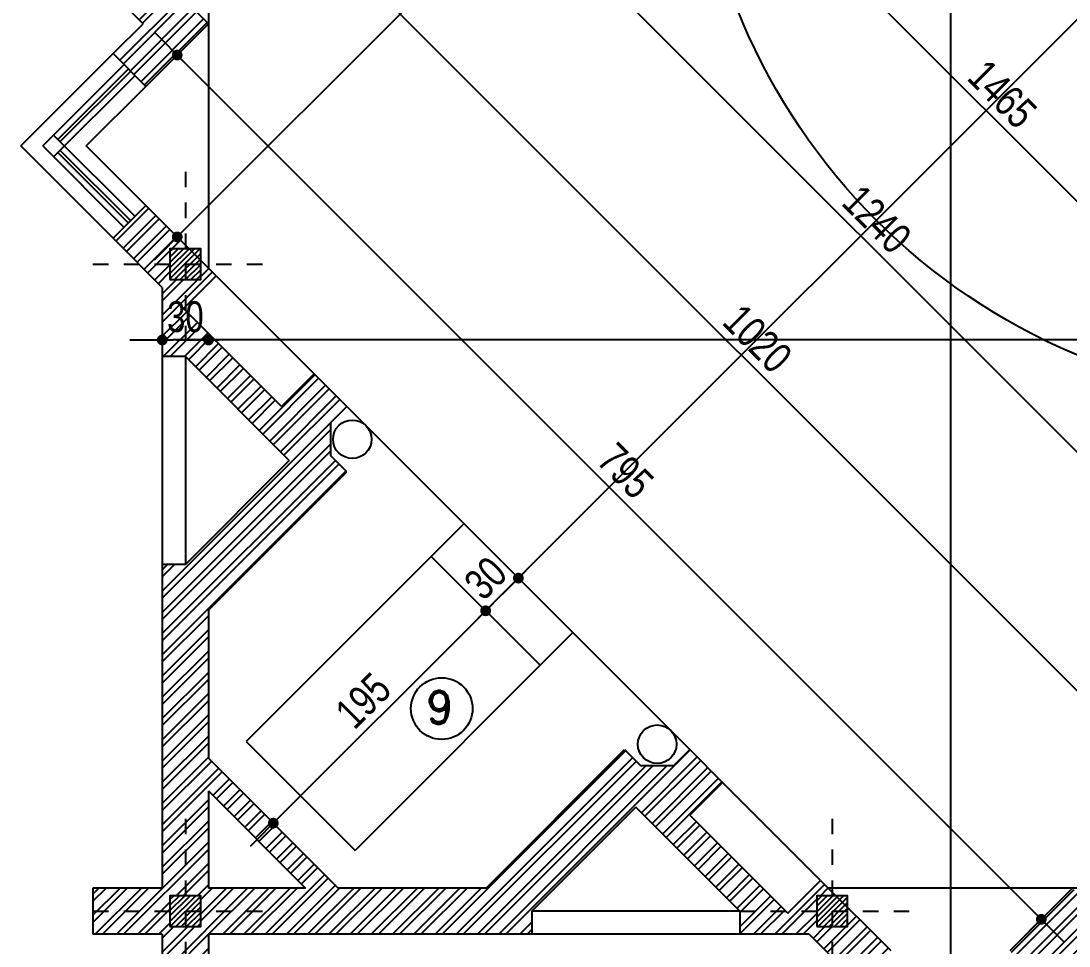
# Model space of a CAD drawing. Header units: millimetres. Extents: x 123626 to 686041, y 667 to 111893.
# Drawn here: x 272184.69 to 272191.5, y 669.71 to 675.72 of the extents above; entities that cross this region are included whole.
import ezdxf
from ezdxf.enums import TextEntityAlignment as Align

# ---------------------------------------------------------------- set-up
doc = ezdxf.new("R2010")
doc.units = ezdxf.units.MM
doc.linetypes.add('CENTER2', pattern=[1.125, 0.75, -0.125, 0.125, -0.125])
for name, color, linetype in [('8', 8, 'Continuous'), ('di', 9, 'Continuous'), ('squar', 255, 'Continuous')]:
    doc.layers.add(name, color=color, linetype=linetype)
doc.styles.add('Arial', font='arial.ttf', dxfattribs={"width": 0.8})
doc.styles.add('rmmg', font='rmmg.shx', dxfattribs={"width": 0.8})
doc.styles.add('ROMAND', font='romand', dxfattribs={"height": 0.3})
doc.styles.add('ROMANT', font='romant__.ttf')
doc.dimstyles.new('1-100out', dxfattribs={"dimtxt": 0.25, "dimasz": 0.07, "dimexe": 0.09, "dimexo": 0.09, "dimgap": 0.05, "dimtad": 1, "dimdec": 4, "dimlfac": 100, "dimzin": 12, "dimdsep": 46, "dimtxsty": 'rmmg', "dimblk": 'DOT1', "dimcen": 0.09, "dimclrd": 256, "dimclre": 256, "dimclrt": 3, "dimazin": 0, "dimtfac": 1, "dimtdec": 4, "dimtmove": 1, "dimatfit": 3, "dimldrblk": 'DOT1', "dimfxl": 1, "dimtolj": 1, "dimtzin": 0, "dimarcsym": 0})

# ---------------------------------------------------------------- blocks, each defined once
blk = doc.blocks.new('COL')
at = {"layer": '8'}
h = blk.add_hatch(dxfattribs=at)
h.set_pattern_fill('ANSI31', scale=2, style=0)
h.set_pattern_definition([(45, (-144.358518020837, -494.4622667847993), (-0.1767766952966369, 0.1767766952966369), [])])
h.paths.add_polyline_path([(-1, -1), (1, -1), (1, 1), (-1, 1)])
at = {"color": 7, "linetype": 'CENTER2'}
for p, q in [((2.842170943040401e-14, 6), (-2.842170943040401e-14, -6)), ((-5.999999999999972, 0), (6.000000000000028, 0))]:
    blk.add_line(p, q, dxfattribs=at)
at = {"color": 7}
blk.add_lwpolyline([(-1, -1), (1, -1), (1, 1), (-1, 1)], close=True, dxfattribs=at)
blk = doc.blocks.new('DOT1')
at = {"color": 0, "linetype": 'ByBlock'}
blk.add_line((3, -4.440892098500626e-16), (-1, 0), dxfattribs=at)
at = {"color": 0, "linetype": 'ByBlock', "const_width": 0.5}
blk.add_lwpolyline([(-0.25, 0, 1), (0.25, 0, 1)], format="xyb", close=True, dxfattribs=at)
blk = doc.blocks.new('*D138')
at = {"layer": 'Defpoints', "color": 0, "transparency": 16777216}
for p in [(30.08232881467785, 10.70964012085535), (30.08232881467785, 10.70964012085533), (44.48232881468726, 10.70964012085541)]:
    blk.add_point(p, dxfattribs=at)
at = {"layer": 'di', "color": 7, "lineweight": -2, "transparency": 16777216}
blk.add_line((44.41232881468726, 10.70964012085538), (30.15232881467785, 10.70964012085533), dxfattribs=at)
at = {"layer": 'di', "color": 7, "lineweight": -2, "transparency": 16777216, "xscale": 0.07, "yscale": 0.07, "zscale": 0.07, "rotation": 180.0000000000002}
blk.add_blockref('DOT1', (30.08232881467785, 10.70964012085533), dxfattribs=at)
at = {"layer": 'di', "color": 7, "lineweight": -2, "transparency": 16777216, "xscale": 0.07, "yscale": 0.07, "zscale": 0.07}
blk.add_blockref('DOT1', (44.48232881468726, 10.70964012085538), dxfattribs=at)
at = {"layer": 'di', "color": 7, "transparency": 16777216, "insert": (37.28232881468256, 10.85964012085535), "char_height": 0.2, "attachment_point": 5, "style": 'rmmg'}
blk.add_mtext('\\A1;1440', dxfattribs=at)
blk = doc.blocks.new('*D161')
at = {"layer": 'Defpoints', "color": 0, "transparency": 16777216}
for p in [(29.78232881467794, 10.70964012085452), (29.78232881467794, 10.70964012085452), (30.08232881467785, 10.70964012085535)]:
    blk.add_point(p, dxfattribs=at)
at = {"layer": 'di', "color": 7, "lineweight": -2, "transparency": 16777216}
blk.add_line((30.01232881467785, 10.70964012085452), (29.85232881467794, 10.70964012085452), dxfattribs=at)
at = {"layer": 'di', "color": 7, "lineweight": -2, "transparency": 16777216, "xscale": 0.07, "yscale": 0.07, "zscale": 0.07, "rotation": 180}
blk.add_blockref('DOT1', (29.78232881467794, 10.70964012085452), dxfattribs=at)
at = {"layer": 'di', "color": 7, "lineweight": -2, "transparency": 16777216, "xscale": 0.07, "yscale": 0.07, "zscale": 0.07}
blk.add_blockref('DOT1', (30.08232881467785, 10.70964012085452), dxfattribs=at)
at = {"layer": 'di', "color": 7, "transparency": 16777216, "insert": (29.93232881468819, 10.85964012088882), "char_height": 0.2, "attachment_point": 5, "style": 'rmmg'}
blk.add_mtext('\\A1;30', dxfattribs=at)
blk = doc.blocks.new('*D163')
at = {"layer": 'Defpoints', "color": 0, "transparency": 16777216}
for p in [(34.90000121497994, 22.34487846275526), (34.90000121497994, 6.358061799569342), (34.90000121498018, 6.358061799569342)]:
    blk.add_point(p, dxfattribs=at)
at = {"layer": 'di', "color": 7, "lineweight": -2, "transparency": 16777216}
blk.add_line((34.90000121498019, 22.27487846275526), (34.90000121498018, 6.428061799569342), dxfattribs=at)
at = {"layer": 'di', "color": 7, "lineweight": -2, "transparency": 16777216, "xscale": 0.07, "yscale": 0.07, "zscale": 0.07}
for p, rotation in [((34.90000121498019, 22.34487846275526), 90), ((34.90000121498018, 6.358061799569342), 270)]:
    blk.add_blockref('DOT1', p, dxfattribs=dict(at, rotation=rotation))
at = {"layer": 'di', "color": 7, "transparency": 16777216, "insert": (34.75000121498018, 14.35147013116231), "char_height": 0.2, "attachment_point": 5, "rotation": 90, "style": 'rmmg'}
blk.add_mtext('\\A1;1600', dxfattribs=at)
blk = doc.blocks.new('*D168')
at = {"layer": 'Defpoints', "color": 0, "transparency": 16777216}
for p in [(40.05199872879763, 21.95753614835384), (40.25503173739374, 21.75450313975775), (29.67626279749737, 11.5818002170525)]:
    blk.add_point(p, dxfattribs=at)
at = {"layer": 'di', "color": 7, "lineweight": -2, "transparency": 16777216}
for p, q in [((40.11563833910441, 21.89389653804705), (40.31867134770053, 21.69086352945096)), ((29.92879328077654, 11.42826468313947), (40.20553426271068, 21.70500566507469)), ((29.73990240780416, 11.51816060674571), (29.94293541640027, 11.31512759814962))]:
    blk.add_line(p, q, dxfattribs=at)
at = {"layer": 'di', "color": 7, "lineweight": -2, "transparency": 16777216, "xscale": 0.07, "yscale": 0.07, "zscale": 0.07}
for p, rotation in [((40.25503173739374, 21.75450313975775), 45.00000000000298), ((29.87929580609348, 11.37876720845641), 225.000000000003)]:
    blk.add_blockref('DOT1', p, dxfattribs=dict(at, rotation=rotation))
at = {"layer": 'di', "color": 7, "transparency": 16777216, "insert": (34.96109775456562, 16.67270119128506), "char_height": 0.2, "attachment_point": 5, "rotation": 45.000000000003, "style": 'rmmg'}
blk.add_mtext('\\A1;1465', dxfattribs=at)
blk = doc.blocks.new('*D147')
at = {"layer": 'Defpoints', "color": 0, "transparency": 16777216}
for p in [(29.7399898973305, 12.42021194568936), (35.49037653797693, 6.948437122567011), (35.35107062922756, 6.809131213817025)]:
    blk.add_point(p, dxfattribs=at)
at = {"layer": 'di', "color": 7, "lineweight": -2, "transparency": 16777216}
for p, q in [((29.80362950763715, 12.48385155599629), (29.94293541638652, 12.62315746474627)), ((29.92879328076303, 12.51002037975639), (35.44087906329376, 6.99793459724996)), ((35.41471023953421, 6.872770824123954), (35.55401614828358, 7.01207673287394))]:
    blk.add_line(p, q, dxfattribs=at)
at = {"layer": 'di', "color": 7, "lineweight": -2, "transparency": 16777216, "xscale": 0.07, "yscale": 0.07, "zscale": 0.07}
for p, rotation in [((29.87929580607987, 12.55951785443934), 135.0000000001262), ((35.49037653797693, 6.948437122567011), 315.0000000001262)]:
    blk.add_blockref('DOT1', p, dxfattribs=dict(at, rotation=rotation))
at = {"layer": 'di', "color": 7, "transparency": 16777216, "insert": (32.79090218920615, 9.860043505681386), "char_height": 0.2, "attachment_point": 5, "rotation": 315.00000000012625, "style": 'rmmg'}
blk.add_mtext('\\A1;795', dxfattribs=at)
blk = doc.blocks.new('*D148')
at = {"layer": 'Defpoints', "color": 0, "transparency": 16777216}
for p in [(29.94249725469292, 14.21163857116703), (29.73893859486454, 14.0080799113386), (36.93788729239995, 6.809131213805202)]:
    blk.add_point(p, dxfattribs=at)
at = {"layer": 'di', "color": 7, "lineweight": -2, "transparency": 16777216}
for p, q in [((29.80257820517132, 14.0717195216454), (30.0061368649997, 14.27527818147383)), ((37.09194847754526, 7.062187348316689), (29.99199472937599, 14.16214109648398)), ((37.00152690270673, 6.872770824111999), (37.2050855625351, 7.076329483940434))]:
    blk.add_line(p, q, dxfattribs=at)
at = {"layer": 'di', "color": 7, "lineweight": -2, "transparency": 16777216, "xscale": 0.07, "yscale": 0.07, "zscale": 0.07}
for p, rotation in [((29.94249725469292, 14.21163857116703), 135.000000000008), ((37.14144595222832, 7.012689873633636), 315.000000000008)]:
    blk.add_blockref('DOT1', p, dxfattribs=dict(at, rotation=rotation))
at = {"layer": 'di', "color": 7, "transparency": 16777216, "insert": (33.64803762063859, 10.71823023957833), "char_height": 0.2, "attachment_point": 5, "rotation": 315.00000000000796, "style": 'rmmg'}
blk.add_mtext('\\A1;1020', dxfattribs=at)
blk = doc.blocks.new('*D149')
at = {"layer": 'Defpoints', "color": 0, "transparency": 16777216}
for p in [(29.7399898973305, 15.59805048192045), (38.7106846613047, 6.99300931459474), (38.52785786298034, 6.810182516270388)]:
    blk.add_point(p, dxfattribs=at)
at = {"layer": 'di', "color": 7, "lineweight": -2, "transparency": 16777216}
for p, q in [((29.8036295076373, 15.66169009222724), (29.98645630596165, 15.8445168905516)), ((29.97231417033792, 15.73137980556175), (38.66118718662164, 7.0425067892778)), ((38.59149747328713, 6.873822126577178), (38.77432427161149, 7.056648924901534))]:
    blk.add_line(p, q, dxfattribs=at)
at = {"layer": 'di', "color": 7, "lineweight": -2, "transparency": 16777216, "xscale": 0.07, "yscale": 0.07, "zscale": 0.07}
for p, rotation in [((29.92281669565486, 15.78087728024481), 134.9999999999992), ((38.7106846613047, 6.99300931459474), 314.9999999999992)]:
    blk.add_blockref('DOT1', p, dxfattribs=dict(at, rotation=rotation))
at = {"layer": 'di', "color": 7, "transparency": 16777216, "insert": (34.42281669565776, 11.49300931459775), "char_height": 0.2, "attachment_point": 5, "rotation": 314.99999999999926, "style": 'rmmg'}
blk.add_mtext('\\A1;1240', dxfattribs=at)
blk = doc.blocks.new('*D150')
at = {"layer": 'Defpoints', "color": 0, "transparency": 16777216}
for p in [(29.94302290592583, 17.3879001537016), (29.73998989732971, 17.18486714510546), (40.11572582863104, 6.809131213805205)]:
    blk.add_point(p, dxfattribs=at)
at = {"layer": 'di', "color": 7, "lineweight": -2, "transparency": 16777216}
for p, q in [((29.80362950763649, 17.24850675541225), (30.00666251623262, 17.4515397640084)), ((40.26926136254411, 7.061661697084411), (29.99252038060889, 17.33840267901855)), ((40.17936543893783, 6.872770824111999), (40.38239844753396, 7.07580383270815))]:
    blk.add_line(p, q, dxfattribs=at)
at = {"layer": 'di', "color": 7, "lineweight": -2, "transparency": 16777216, "xscale": 0.07, "yscale": 0.07, "zscale": 0.07}
for p, rotation in [((29.94302290592583, 17.3879001537016), 135.000000000003), ((40.31875883722716, 7.012164222401356), 315.000000000003)]:
    blk.add_blockref('DOT1', p, dxfattribs=dict(at, rotation=rotation))
at = {"layer": 'di', "color": 7, "transparency": 16777216, "insert": (35.23695688875448, 12.30609820522946), "char_height": 0.2, "attachment_point": 5, "rotation": 315.000000000003, "style": 'rmmg'}
blk.add_mtext('\\A1;1465', dxfattribs=at)
blk = doc.blocks.new('*D169')
at = {"layer": 'Defpoints', "color": 0, "transparency": 16777216}
for p in [(31.88232881468704, 8.951470131158302), (31.88232881468703, 8.951470131158317), (30.50347059137334, 7.57261190784428)]:
    blk.add_point(p, dxfattribs=at)
at = {"layer": 'di', "color": 7, "lineweight": -2, "transparency": 16777216}
blk.add_line((30.55296806605639, 7.622109382527352), (31.83283134000398, 8.901972656475252), dxfattribs=at)
at = {"layer": 'di', "color": 7, "lineweight": -2, "transparency": 16777216, "xscale": 0.07, "yscale": 0.07, "zscale": 0.07}
for p, rotation in [((31.88232881468703, 8.951470131158317), 45.00000000000679), ((30.50347059137333, 7.572611907844291), 225.0000000000068)]:
    blk.add_blockref('DOT1', p, dxfattribs=dict(at, rotation=rotation))
at = {"layer": 'di', "color": 7, "transparency": 16777216, "insert": (31.08683368585219, 8.368107036679275), "char_height": 0.2, "attachment_point": 5, "rotation": 45.00000000000679, "style": 'rmmg'}
blk.add_mtext('\\A1;195', dxfattribs=at)
blk = doc.blocks.new('*D170')
at = {"layer": 'Defpoints', "color": 0, "transparency": 16777216}
for p in [(32.09446084904296, 9.163602165514238), (32.09446084904297, 9.163602165514233), (31.88232881468705, 8.951470131158308)]:
    blk.add_point(p, dxfattribs=at)
at = {"layer": 'di', "color": 7, "lineweight": -2, "transparency": 16777216}
blk.add_line((31.93182628937012, 9.000967605841348), (32.04496337435992, 9.114104690831168), dxfattribs=at)
at = {"layer": 'di', "color": 7, "lineweight": -2, "transparency": 16777216, "xscale": 0.07, "yscale": 0.07, "zscale": 0.07}
for p, rotation in [((32.09446084904297, 9.163602165514233), 45.00000000000723), ((31.88232881468707, 8.951470131158283), 225.0000000000072)]:
    blk.add_blockref('DOT1', p, dxfattribs=dict(at, rotation=rotation))
at = {"layer": 'di', "color": 7, "transparency": 16777216, "insert": (31.88232881468701, 9.163602165514222), "char_height": 0.2, "attachment_point": 5, "rotation": 45.000000000007226, "style": 'rmmg'}
blk.add_mtext('\\A1;30', dxfattribs=at)
blk = doc.blocks.new('*D171')
at = {"layer": 'Defpoints', "color": 0, "transparency": 16777216}
for p in [(42.47019678033521, 19.53933809680858), (42.47019678033499, 19.5393380968088), (32.09446084904296, 9.163602165514247)]:
    blk.add_point(p, dxfattribs=at)
at = {"layer": 'di', "color": 7, "lineweight": -2, "transparency": 16777216}
blk.add_line((32.14395832372606, 9.21309964019726), (42.42069930565194, 19.48984062212573), dxfattribs=at)
at = {"layer": 'di', "color": 7, "lineweight": -2, "transparency": 16777216, "xscale": 0.07, "yscale": 0.07, "zscale": 0.07}
for p, rotation in [((42.47019678033499, 19.5393380968088), 45.00000000000725), ((32.09446084904301, 9.163602165514195), 225.0000000000072)]:
    blk.add_blockref('DOT1', p, dxfattribs=dict(at, rotation=rotation))
at = {"layer": 'di', "color": 7, "transparency": 16777216, "insert": (37.17626279751101, 14.45753614833946), "char_height": 0.2, "attachment_point": 5, "rotation": 45.00000000000725, "style": 'rmmg'}
blk.add_mtext('\\A1;1465', dxfattribs=at)
blk = doc.blocks.new('A$C95c94d28')
at = {"layer": 'di'}
h = blk.add_hatch(dxfattribs=at)
h.set_pattern_fill('ANSI32', scale=0.26, style=0)
h.set_pattern_definition([(45, (-10.47926747646135, -7.999481411397795), (-0.06894291116568838, 0.06894291116568839), []), (45, (-10.43330553576135, -7.999481411397795), (-0.06894291116568838, 0.06894291116568839), [])])
h.paths.add_polyline_path([(22.28973875005382, 7.429738830372727), (22.23973875005436, 7.429738830372727), (22.23973875005435, 7.329738830372733), (22.13973875005433, 7.329738830372733), (22.13973875005433, 6.829738830372762), (22.13973875005414, 5.479738830373535), (21.98973875005405, 5.479738830373535), (21.98973875005404, 3.229738830372725), (22.03973875005398, 3.229738830372725), (22.03973875005397, 3.329738830372719), (22.23973875005402, 3.329738830372719), (22.23973875005402, 3.12973883037273), (22.139738750054, 3.12973883037273), (22.139738750054, 3.079738830372335), (22.88973875005401, 3.079738830372335), (22.88973875005411, 2.879738830372347), (22.9297387500541, 2.879738830372347), (22.9297387500541, 2.929738830372344), (23.1497387500541, 2.929738830372344), (23.1497387500541, 2.879738830372347), (23.18973875005405, 2.879738830372347), (23.18973875005386, 3.379738830372332), (22.28973875005371, 3.379738830372347)])
h.paths.add_polyline_path([(17.48973875005291, 17.78286112239674), (17.48973875005359, 18.07973883037855), (17.18973875005373, 18.0797388303794), (17.18973875005329, 17.92973883037968), (16.51473875005401, 17.25473883037995), (15.83973875006131, 17.92973883037267), (15.33973875005427, 17.92973883037267), (15.33973875005427, 17.82973883037268), (15.23973875005424, 17.82973883037268), (15.23973875005424, 17.80547476167162), (15.47448442367582, 17.57072908804881), (15.68661645803209, 17.7828611224044), (16.3760455696885, 17.09343201074445), (16.16391353533248, 16.88129997638839), (16.37604556968803, 16.66916794203165), (16.44675624780687, 16.73987862015048)])
h.paths.add_polyline_path([(4.739738750053604, 18.52973883037274), (4.589738750053613, 18.52973883037272), (4.589738750053726, 18.07973883037232), (4.139738750053795, 18.07973883037232), (4.139738750053738, 17.92973883037266), (4.639738750053567, 17.92973883037266), (4.639738750053574, 18.02973883037265), (4.739738750053597, 18.02973883037265)])
h.paths.add_polyline_path([(4.889738750053681, 18.52973883037274), (4.739738750053604, 18.52973883037274), (4.739738750053597, 18.02973883037265), (4.83973875005362, 18.02973883037265), (4.83973875005362, 17.92973883037266), (5.339738750053726, 17.92973883037266), (5.339738750053726, 18.07973883037228), (4.889738750053681, 18.07973883037232)])
h.paths.add_polyline_path([(5.339738750053726, 17.92973883037266), (4.839738750053613, 17.92973883037266), (4.83973875005362, 17.82973883037266), (4.739738750053597, 17.82973883037266), (4.73973875005359, 17.32973883037235), (4.889738750053567, 17.32973883037232), (4.889738750053681, 17.77973883037231), (5.339738750053726, 17.77973883037228)])
h.paths.add_polyline_path([(4.639738750053574, 17.92973883037266), (4.139738750053738, 17.92973883037266), (4.139738750053681, 17.77973883037232), (4.589738750053726, 17.77973883037234), (4.589738750053726, 17.32973883037235), (4.73973875005359, 17.32973883037234), (4.739738750053597, 17.82973883037266), (4.639738750053574, 17.82973883037266)])
h.paths.add_polyline_path([(6.989738750054613, 17.92973883037969), (6.989738750054158, 18.07973883037941), (6.689738750054318, 18.07973883037855), (6.689738750055, 17.779738830372), (6.692861042079713, 17.779738830372), (7.803431930420089, 16.66916794203183), (8.015563964775431, 16.88129997638839), (7.803431930419407, 17.09343201074444), (8.492861042075816, 17.7828611224044), (8.70499307643233, 17.57072908804855), (8.939738750054289, 17.80547476167186), (8.939738750054289, 17.82973883037216), (8.839738750054266, 17.82973883037216), (8.839738750054266, 17.92973883037216), (8.339738750046095, 17.92973883037216), (7.664738750053885, 17.25473883037995)])
h.paths.add_polyline_path([(8.839738750054266, 18.02973883037215), (8.939738750054289, 18.02973883037215), (8.939738750054289, 18.22973883038514), (8.789738750054568, 18.07973883038457), (8.339738750054295, 18.07973883038321), (8.33973875005475, 17.92973883037216), (8.839738750054266, 17.92973883037216)])
h.paths.add_polyline_path([(9.320068835944454, 18.18580484756419), (9.107936801587613, 18.39793688191945), (8.939738750054289, 18.22973883038514), (8.939738750054289, 18.02973883037215), (9.039738750054312, 18.02973883037215), (9.039738750054312, 17.92973883037216), (9.064002818753885, 17.92973883037216)])
h.paths.add_polyline_path([(10.90688549912922, 18.18580484756339), (10.69475346477284, 18.39793688191948), (10.50081948193841, 18.20400289908486), (10.30688549910397, 18.39793688191948), (10.09475346474758, 18.18580484756339), (10.50081948193841, 17.77973883037268)])
h.paths.add_polyline_path([(12.49580476724478, 18.18580484756305), (12.28367273288839, 18.39793688191912), (12.08973875005395, 18.20400289908453), (11.89580476721952, 18.39793688191914), (11.68367273286313, 18.18580484756306), (12.08973875005395, 17.77973883037234)])
h.paths.add_polyline_path([(14.08472403536032, 18.1858048475634), (13.87259200100394, 18.39793688191948), (13.6786580181695, 18.20400289908486), (13.48472403533506, 18.39793688191948), (13.27259200097868, 18.18580484756339), (13.6786580181695, 17.77973883037269)])
h.paths.add_polyline_path([(15.23973875005424, 18.22973883038475), (15.07154069852052, 18.39793688191945), (14.85940866416368, 18.18580484756419), (15.11547468135384, 17.92973883037267), (15.13973875005422, 17.92973883037267), (15.13973875005422, 18.02973883037266), (15.23973875005424, 18.02973883037266)])
h.paths.add_polyline_path([(15.83973875005361, 18.07973883038321), (15.38973875005357, 18.07973883038457), (15.23973875005424, 18.22973883038475), (15.23973875005425, 18.02973883037266), (15.33973875005427, 18.02973883037266), (15.33973875005427, 17.92973883037267), (15.83973875005316, 17.92973883037267)])
h.paths.add_polyline_path([(19.33973875005431, 17.92973883037266), (18.83973875005418, 17.92973883037266), (18.83973875005418, 17.77973883037228), (19.28973875005423, 17.77973883037231), (19.28973875005434, 17.32973883037232), (19.43973875005431, 17.32973883037234), (19.43973875005432, 17.82973883037266), (19.33973875005429, 17.82973883037268)])
h.paths.add_polyline_path([(19.33973875005429, 18.02973883037265), (19.43973875005432, 18.02973883037266), (19.43973875005432, 18.52973883037274), (19.28973875005423, 18.52973883037272), (19.28973875005423, 18.07973883037232), (18.83973875005418, 18.07973883037229), (18.83973875005418, 17.92973883037267), (19.33973875005429, 17.92973883037267)])
h.paths.add_polyline_path([(19.58973875005429, 18.52973883037274), (19.43973875005432, 18.52973883037274), (19.43973875005432, 18.02973883037265), (19.53973875005434, 18.02973883037265), (19.53973875005434, 17.92973883037266), (20.03973875005417, 17.92973883037266), (20.03973875005411, 18.07973883037232), (19.58973875005418, 18.07973883037232)])
h.paths.add_polyline_path([(19.58973875005418, 17.77973883037234), (20.03973875005423, 17.77973883037234), (20.03973875005417, 17.92973883037267), (19.53973875005434, 17.92973883037266), (19.53973875005434, 17.82973883037266), (19.43973875005432, 17.82973883037268), (19.43973875005431, 17.32973883037234), (19.58973875005418, 17.32973883037235)])
h.paths.add_polyline_path([(19.58973875006055, 15.97973883037187), (19.29286104207861, 15.9797388303712), (18.17916786171386, 14.866045650006), (18.39129989607036, 14.65391361565064), (18.60343193042641, 14.86604565000667), (19.2928610420852, 14.17661653835162), (19.08072900772963, 13.96448450399571), (19.28973875005411, 13.75547476167193), (19.28973875005407, 13.72973883037267), (19.33973875005415, 13.72973883037267), (19.33973875005415, 13.82973883037266), (19.43973875005418, 13.82973883037266), (19.43973875005418, 14.32973883038019), (18.76473875006198, 15.00473883037219), (19.43973875006148, 15.67973883037155), (19.58973875006124, 15.67973883037189)])
h.paths.add_polyline_path([(19.43973875005418, 13.62973883037267), (19.33973875005415, 13.62973883037267), (19.33973875005415, 13.72973883037267), (19.28973875005406, 13.72973883037267), (19.28973875005377, 13.57973883037188), (19.43973875005418, 13.57973883037189)])
h.paths.add_polyline_path([(21.23973875005427, 12.5297388303719), (19.28973875005411, 12.52973883037188), (19.28973875005423, 11.77973883037269), (19.31473875005422, 11.77973883037269), (19.31473875005422, 11.77974053452644), (19.41473875005421, 11.77974053452644), (19.41473875005421, 11.77973883037271), (19.43973875005432, 11.77973883037271), (19.43973875005398, 12.37973883037188), (21.23973875005438, 12.37973883037188)])
h.paths.add_polyline_path([(19.43973875005432, 9.379738830372702), (19.28973875005423, 9.379738830372702), (19.28973875005423, 7.429738830372656), (19.33973875005427, 7.429738830372656), (19.33973875005427, 7.529738830372651), (19.43973875005429, 7.529738830372651), (19.43973875005429, 8.029738830372622)])
h.paths.add_polyline_path([(19.4397387500543, 7.329738830372662), (19.33973875005427, 7.329738830372662), (19.33973875005427, 7.429738830372656), (19.28973875005423, 7.429738830372656), (19.28973875005423, 7.404002899073646), (19.08072900772963, 7.194993156749689), (19.29286104208521, 6.982861122393771), (18.6034319304264, 6.293432010738712), (18.39129989607036, 6.505564045094772), (18.17916786171364, 6.293432010739181), (18.24987853983293, 6.222721332619884), (19.29286104207861, 5.179738830374191), (19.58973875006055, 5.179738830373509), (19.58973875006123, 5.479738830373506), (19.43973875006149, 5.479738830373847), (18.76473875006198, 6.154738830373205), (19.43973875005429, 6.829738830365073)])
h.paths.add_polyline_path([(20.03973875005417, 3.229738830372725), (19.53973875005433, 3.229738830372725), (19.53973875005433, 3.12973883037273), (19.43973875005432, 3.129738830372744), (19.43973875005431, 2.629738830372673), (19.58973875005429, 2.629738830372673), (19.58973875005418, 3.079738830373074), (20.03973875005411, 3.079738830373074)])
h.paths.add_polyline_path([(19.33973875005429, 3.229738830372725), (18.83973875005418, 3.229738830372725), (18.83973875005418, 3.079738830373117), (19.28973875005423, 3.079738830373074), (19.28973875005423, 2.629738830372673), (19.4397387500543, 2.629738830372673), (19.4397387500543, 3.12973883037273), (19.33973875005429, 3.12973883037273)])
h.paths.add_polyline_path([(19.33973875005429, 3.329738830372719), (19.43973875005431, 3.329738830372719), (19.43973875005431, 3.82973883037306), (19.28973875005434, 3.829738830373088), (19.28973875005423, 3.379738830373071), (18.83973875005418, 3.379738830373114), (18.83973875005418, 3.229738830372725), (19.33973875005429, 3.229738830372739)])
h.paths.add_polyline_path([(19.58973875005418, 3.82973883037306), (19.43973875005431, 3.82973883037306), (19.4397387500543, 3.329738830372719), (19.53973875005433, 3.329738830372719), (19.53973875005433, 3.229738830372725), (20.03973875005417, 3.229738830372725), (20.03973875005423, 3.379738830373071), (19.58973875005418, 3.379738830373071)])
h.paths.add_polyline_path([(16.37604556968782, 4.490309718713576), (16.16391353533247, 4.278177684357004), (16.3760455696885, 4.066045650000945), (15.68661645803209, 3.376616538341011), (15.47448442367581, 3.588748572696602), (15.23973875005424, 3.354002899073777), (15.23973875005424, 3.329738830372634), (15.33973875005427, 3.329738830372634), (15.33973875005427, 3.229738830372639), (15.83973875006121, 3.229738830372639), (16.51473875005402, 3.904738830365446), (17.18973875005329, 3.229738830365733), (17.18973875005375, 3.079738830366011), (17.48973875005359, 3.079738830366836), (17.48973875005292, 3.376616538348657)], flags=17)
h.paths.add_polyline_path([(15.23973875005424, 3.129738830372645), (15.13973875005422, 3.129738830372645), (15.13973875005422, 3.229738830372639), (15.11547468135376, 3.229738830372639), (14.85940866416368, 2.973672813181196), (15.07154069852052, 2.761540778825946), (15.23973875005424, 2.929738830360648)])
h.paths.add_polyline_path([(15.83973875005316, 3.229738830372639), (15.33973875005427, 3.229738830372639), (15.33973875005426, 3.129738830372645), (15.23973875005424, 3.129738830372645), (15.23973875005424, 2.929738830360648), (15.38973875005357, 3.079738830360853), (15.83973875005361, 3.079738830362217)])
h.paths.add_polyline_path([(16.51473875005401, 3.904738830365432), (17.18973875005329, 3.229738830365733), (17.18973875005375, 3.079738830366011), (17.48973875005359, 3.079738830366836), (17.48973875005291, 3.379738830373398), (17.48661645802818, 3.379738830373398), (16.37604556968782, 4.490309718713576), (16.16391353533247, 4.278177684357004), (16.3760455696885, 4.066045650000945), (15.68661645803209, 3.376616538341011), (15.47448442367581, 3.588748572696602), (15.23973875005424, 3.354002899073777), (15.23973875005424, 3.329738830372634), (15.33973875005427, 3.329738830372634), (15.33973875005427, 3.229738830372639), (15.83973875006121, 3.229738830372639)], flags=17)
h.paths.add_polyline_path([(13.6786580181695, 3.379738830372702), (13.27259200097868, 2.97367281318202), (13.48472403533506, 2.761540778825946), (13.6786580181695, 2.955474761660554), (13.87259200100394, 2.761540778825946), (14.08472403536032, 2.973672813182006)])
h.paths.add_polyline_path([(12.08973875005395, 3.379738830373043), (11.68367273286313, 2.973672813182347), (11.89580476721952, 2.761540778826259), (12.08973875005395, 2.955474761660881), (12.28367273288839, 2.761540778826273), (12.49580476724478, 2.973672813182333)])
h.paths.add_polyline_path([(10.50081948193841, 3.379738830372702), (10.09475346474758, 2.97367281318202), (10.30688549910397, 2.761540778825932), (10.50081948193841, 2.955474761660554), (10.69475346477284, 2.761540778825946), (10.90688549912923, 2.97367281318202)])
h.paths.add_polyline_path([(9.064002818754446, 3.229738830372639), (9.039738750054312, 3.229738830372639), (9.039738750054312, 3.129738830372645), (8.939738750054289, 3.129738830372645), (8.939738750054289, 2.92973883036025), (9.107936801587613, 2.761540778825946), (9.320068835944454, 2.97367281318121)])
h.paths.add_polyline_path([(8.839738750054266, 3.229738830372639), (8.664181385638969, 3.229738830372639), (8.651960067841316, 3.217517512574972), (8.639738750043719, 3.229738830372639), (8.339738750054977, 3.229738830372639), (8.339738750054522, 3.079738830362217), (8.789738750054568, 3.079738830360853), (8.939738750054289, 2.92973883036025), (8.939738750054289, 3.129738830372645), (8.839738750054266, 3.129738830372645)])
h.paths.add_polyline_path([(8.839738750054266, 3.329738830372634), (8.939738750054289, 3.329738830372634), (8.939738750054289, 3.354002899073492), (8.864092102197247, 3.42964954693096), (8.664181385638976, 3.229738830372639), (8.839738750054266, 3.229738830372639)])
h.paths.add_polyline_path([(8.227695999131043, 4.06604565000049), (8.015563964775694, 4.278177684357033), (7.909497947597657, 4.172111667179053), (7.697365913241953, 4.172111667179252), (7.591299896064463, 4.278177684357388), (6.69286104207427, 3.379738830366847), (5.732022303424543, 3.379738830369519), (4.889738750054249, 4.222022383739741), (4.889738750054477, 5.182861122398677), (5.78817760403868, 6.081299976383292), (5.682111586861225, 6.187365993560135), (5.682111586861112, 6.399498027915826), (5.788177604039134, 6.505564045093848), (5.576045569682634, 6.717696079449325), (5.363913535326589, 6.50556404509328), (4.739738750054244, 7.129738830362513), (4.739738750054244, 6.829738830365685), (5.414738750047405, 6.154738830372395), (4.739738750047678, 5.479738830373137), (4.589738750047928, 5.479738830372796), (4.589738750053499, 3.379738830372673), (4.139738750054249, 3.379738830372673), (4.139738750054306, 3.229738830372639), (4.639738750054242, 3.229738830372639), (4.639738750054242, 3.329738830372634), (4.839738750054288, 3.329738830372634), (4.839738750054288, 3.129738830372645), (4.739738750054272, 3.129738830372645), (4.739738750054265, 2.629738830372673), (4.889738750054249, 2.629738830372673), (4.889738750054249, 3.07973883037188), (6.989738750054386, 3.079738830366011), (6.98973875005484, 3.229738830365733), (7.664738750054113, 3.904738830365432), (8.339738750046926, 3.229738830372639), (8.639738750043719, 3.229738830372639), (8.015563964774998, 3.853913615644487)])
h.paths.add_polyline_path([(5.519890269067815, 3.379738830370115), (4.889738750054249, 3.379738830371878), (4.889738750054583, 4.009890349383497)], flags=16)
h.paths.add_polyline_path([(4.639738750054249, 3.229738830372639), (4.139738750054306, 3.229738830372639), (4.139738750054363, 3.079738830372662), (4.589738750054295, 3.079738830372676), (4.589738750054295, 2.629738830372673), (4.739738750054265, 2.629738830372673), (4.739738750054272, 3.129738830372645), (4.639738750054242, 3.129738830372645)])
h.paths.add_polyline_path([(4.739738750054244, 7.554002899073382), (4.483672732863425, 7.81006891626285), (4.271540698508183, 7.597936881906023), (4.439738750042501, 7.429738830372656), (4.639738750054221, 7.429738830372656), (4.639738750054221, 7.529738830372651), (4.739738750054244, 7.529738830372651)])
h.paths.add_polyline_path([(4.939649466613133, 7.354092182515529), (4.864002818755615, 7.429738830372656), (4.839738750054266, 7.429738830372656), (4.839738750054266, 7.329738830372662), (4.739738750054244, 7.329738830372662), (4.739738750054244, 7.154181465956754)])
h.paths.add_polyline_path([(4.639738750054221, 7.429738830372656), (4.439738750042494, 7.429738830372656), (4.58973875004304, 7.279738830372963), (4.58973875004429, 6.829738830372932), (4.739738750054244, 6.829738830373273), (4.739738750054244, 7.129738830362513), (4.727517432257088, 7.141960148159612), (4.739738750054244, 7.154181465956754), (4.739738750054244, 7.329738830372662), (4.639738750054221, 7.329738830372662)])
h.paths.add_polyline_path([(4.88973875006937, 8.990819562256007), (4.483672732879683, 9.396885579447854), (4.271540698523069, 9.184753545091922), (4.465474681357165, 8.99081956225703), (4.271540698522045, 8.796885579423048), (4.483672732877636, 8.584753545066206)])
h.paths.add_polyline_path([(4.483672732884116, 10.9858048475634), (4.271540698527502, 10.77367281320747), (4.465474681361599, 10.57973883037258), (4.271540698526479, 10.38580484753859), (4.48367273288207, 10.17367281318175), (4.889738750073803, 10.57973883037157)])
h.paths.add_polyline_path([(4.889738750077441, 12.1686580984871), (4.483672732887868, 12.57472411567895), (4.271540698531254, 12.36259208132303), (4.46547468136535, 12.16865809848812), (4.271540698530231, 11.97472411565414), (4.483672732885708, 11.7625920812973)])
h.paths.add_polyline_path([(4.739738750054244, 13.60547476167292), (4.739738750054244, 13.62973883037267), (4.639738750054221, 13.62973883037267), (4.639738750054221, 13.72973883037267), (4.439738750041123, 13.72973883037267), (4.271540698505902, 13.56154077883846), (4.483672732861599, 13.34940874448118)])
h.paths.add_polyline_path([(4.739738750054244, 14.32973883037144), (4.589738750042251, 14.32973883037191), (4.58973875004088, 13.87973883037151), (4.439738750041116, 13.72973883037267), (4.639738750054221, 13.72973883037267), (4.639738750054221, 13.82973883037266), (4.739738750054244, 13.82973883037266)])
h.paths.add_polyline_path([(4.886616458022708, 14.17661653835164), (5.576045569681497, 14.86604565000668), (5.788177604037543, 14.65391361565062), (6.000309638394036, 14.86604565000599), (5.929598960275385, 14.93675632812464), (4.889738750054022, 15.97661653834648), (4.889738750054022, 15.97973883037119), (4.58973875004736, 15.97973883037187), (4.589738750046678, 15.67973883037189), (4.739738750046428, 15.67973883037155), (5.414738750045927, 15.00473883037219), (4.739738750054251, 14.32973883038063), (4.739738750054244, 13.82973883037266), (4.839738750054266, 13.82973883037266), (4.839738750054266, 13.72973883037267), (4.864002818754415, 13.72973883037267), (5.098748492378277, 13.96448450399572)])
h.paths.add_polyline_path([(22.13973875005399, 3.12973883037273), (22.03973875005397, 3.12973883037273), (22.03973875005398, 3.229738830372725), (21.98973875005404, 3.229738830372725), (21.98973875005404, 3.079738830372321), (22.13973875005399, 3.079738830372321)], flags=16)
h.paths.add_polyline_path([(25.48973875005402, 3.329738830372719), (25.68973875005406, 3.329738830372719), (25.68973875005407, 3.229738830372725), (25.73973875005404, 3.229738830372725), (25.73973875005404, 4.170528304055637), (25.93973875005426, 4.170528304055637), (25.93973875005425, 4.210528304055629), (25.88973875005426, 4.210528304055629), (25.88973875005426, 4.430528304055628), (25.93973875005425, 4.430528304055628), (25.93973875005425, 4.470528304054838), (25.43973875005409, 4.470528304054824), (25.43973875005409, 3.379738830372361), (24.53973875005412, 3.379738830372361), (24.53973875005421, 2.879738830372148), (24.57973875005411, 2.879738830372148), (24.57973875005411, 2.929738830372145), (24.79973875005411, 2.929738830372145), (24.79973875005411, 2.879738830372148), (24.839738750054, 2.879738830372148), (24.83973875005407, 3.079738830372349), (25.58973875005404, 3.079738830372349), (25.58973875005403, 3.12973883037273), (25.48973875005402, 3.12973883037273)])
h.paths.add_polyline_path([(25.73973875005404, 3.229738830372725), (25.68973875005406, 3.229738830372725), (25.68973875005405, 3.12973883037273), (25.58973875005403, 3.12973883037273), (25.58973875005402, 3.079738830372364), (25.73973875005404, 3.079738830372364)], flags=17)
h.paths.add_polyline_path([(25.73973875005417, 7.279738830372338), (26.78973875005418, 7.279738830372352), (26.78973875005418, 7.329738830371866), (26.68973875005416, 7.329738830371866), (26.68973875005417, 7.429738830371861), (26.18973875005405, 7.429738830371861), (25.6897387500544, 7.42973883037223), (25.6897387500544, 7.329738830372733), (25.48973875005436, 7.329738830372733), (25.48973875005436, 7.429738830372727), (25.43973875005412, 7.429738830372727), (25.4397387500544, 5.820528304056737), (25.93973875005425, 5.820528304056708), (25.93973875005426, 5.860528304055933), (25.88973875005426, 5.860528304055933), (25.88973875005426, 6.080528304055932), (25.93973875005425, 6.080528304055932), (25.93973875005425, 6.120528304055924), (25.73973875005425, 6.120528304055924)])
h.paths.add_polyline_path([(25.58973875005439, 7.579738830372364), (25.43973875005409, 7.579738830372364), (25.43973875005411, 7.429738830372727), (25.48973875005436, 7.429738830372727), (25.48973875005436, 7.529738830372722), (25.58973875005439, 7.529738830372722)], flags=17)
h.paths.add_polyline_path([(26.68973875005416, 7.529738830371855), (26.78973875005418, 7.529738830371855), (26.78973875005418, 8.029738830371826), (26.78973875005423, 8.179738830372344), (26.93973875005398, 8.179738830372344), (26.93973875005409, 8.479738830372355), (25.98710717110671, 8.479738830372327), (25.38710717110703, 9.079738830372023), (25.38710717110669, 9.37973883037202), (25.08710717110718, 9.37973883037202), (25.08710717110662, 8.779738830373503), (23.18973875005375, 8.779738830373503), (23.18973875005386, 8.629738830373512), (25.4128431023934, 8.629738830373498), (25.8628431023947, 8.179738830372358), (26.48973875005438, 8.179738830372372), (26.48973875005427, 7.579738830372349), (25.58973875005438, 7.579738830372349), (25.58973875005438, 7.529738830372722), (25.6897387500544, 7.529738830372722), (25.6897387500544, 7.429738830372727), (26.18973875005452, 7.429738830372727), (26.68973875005416, 7.429738830372372)])
h.paths.add_polyline_path([(26.9397387500542, 7.579738830372349), (26.78973875005418, 7.579738830372349), (26.78973875005418, 7.529738830371855), (26.88973875005421, 7.529738830371855), (26.88973875005421, 7.429738830371861), (26.9397387500542, 7.429738830371861)])
h.paths.add_polyline_path([(26.9397387500542, 7.429738830371861), (26.88973875005421, 7.429738830371861), (26.88973875005421, 7.329738830371866), (26.78973875005418, 7.329738830371866), (26.78973875005418, 7.279738830372352), (26.9397387500542, 7.279738830372366)])
h.paths.add_polyline_path([(22.28973875005389, 9.379738830372702), (22.1397387500546, 9.379738830372716), (22.13973875005438, 7.529738830372722), (22.23973875005436, 7.529738830372722), (22.23973875005436, 7.429738830372727), (22.28973875005383, 7.429738830372727)])
h.paths.add_polyline_path([(22.28973875005377, 13.72973883037267), (22.23973875005436, 13.72973883037267), (22.23973875005436, 13.62973883037267), (22.13973875005433, 13.62973883037267), (22.13973875005433, 13.1297388303727), (22.13973875005437, 11.77973883037271), (22.28973875005376, 11.77973883037271)])
h.paths.add_polyline_path([(22.28973875005378, 17.77973883037308), (23.18973875005386, 17.77973883037306), (23.18973875005407, 18.27973883037218), (23.1497387500541, 18.2797388303722), (23.14973875005411, 18.22973883037218), (22.9297387500541, 18.22973883037218), (22.9297387500541, 18.27973883037218), (22.88973875005411, 18.27973883037218), (22.88973875005401, 18.07973883037306), (22.13973875005399, 18.07973883037306), (22.13973875005399, 18.02973883037266), (22.23973875005402, 18.02973883037266), (22.23973875005402, 17.82973883037268), (22.03973875005397, 17.82973883037268), (22.03973875005398, 17.92973883037267), (21.98973875005404, 17.92973883037267), (21.98973875005404, 15.67973883037187), (22.13973875005414, 15.67973883037189), (22.13973875005424, 13.82973883037266), (22.23973875005436, 13.82973883037266), (22.23973875005436, 13.72973883037267), (22.28973875005377, 13.72973883037267)])
h.paths.add_polyline_path([(25.98710717110673, 12.6797388303731), (26.93973875005409, 12.67973883037305), (26.93973875005398, 12.97973883037307), (26.78973875005423, 12.97973883037307), (26.78973875005423, 13.57973883037306), (26.78973875005422, 13.62973883037267), (26.68973875005416, 13.62973883037267), (26.68973875005417, 13.72973883037267), (26.18973875005405, 13.72973883037267), (25.6897387500544, 13.72973883037267), (25.6897387500544, 13.62973883037267), (25.58973875005439, 13.62973883037267), (25.58973875005438, 13.57973883037306), (26.48973875005428, 13.57973883037306), (26.48973875005439, 12.97973883037304), (25.86284310239468, 12.97973883037307), (25.41284310239329, 12.5297388303719), (23.18973875005386, 12.52973883037188), (23.18973875005375, 12.37973883037189), (25.08710717110663, 12.37973883037189), (25.08710717110719, 11.77973883037339), (25.18710717110694, 11.77973883037339), (25.18710717110694, 11.77974053452576), (25.28710717110694, 11.77974053452576), (25.28710717110694, 11.77973883037339), (25.3871071711067, 11.77973883037339), (25.38710717110703, 12.07973883037337)])
h.paths.add_polyline_path([(26.9397387500542, 13.87973883037304), (26.78973875005418, 13.87973883037304), (26.78973875005418, 13.82973883037266), (26.88973875005421, 13.82973883037266), (26.88973875005421, 13.72973883037267), (26.9397387500542, 13.72973883037267)])
h.paths.add_polyline_path([(26.9397387500542, 13.72973883037267), (26.88973875005421, 13.72973883037267), (26.88973875005421, 13.62973883037267), (26.78973875005418, 13.62973883037267), (26.78973875005418, 13.57973883037306), (26.9397387500542, 13.57973883037306)])
h.paths.add_polyline_path([(26.68973875005416, 13.82973883037266), (26.78973875005418, 13.82973883037266), (26.78973875005418, 13.87973883037306), (25.73973875005416, 13.87973883037307), (25.73973875005426, 15.0389493566886), (25.93973875005425, 15.03894935668859), (25.93973875005425, 15.0789493566886), (25.88973875005426, 15.0789493566886), (25.88973875005426, 15.2989493566886), (25.93973875005425, 15.2989493566886), (25.93973875005425, 15.33894935668782), (25.43973875005442, 15.33894935668779), (25.43973875005423, 13.72973883037267), (25.48973875005436, 13.72973883037267), (25.48973875005436, 13.82973883037266), (25.6897387500544, 13.82973883037266), (25.68973875005441, 13.72973883037267), (26.18973875005452, 13.72973883037267), (26.68973875005416, 13.72973883037267)])
h.paths.add_polyline_path([(25.58973875005438, 13.62973883037267), (25.48973875005436, 13.62973883037267), (25.48973875005436, 13.72973883037267), (25.43973875005422, 13.72973883037267), (25.4397387500542, 13.57973883037306), (25.58973875005438, 13.57973883037306)], flags=16)
h.paths.add_polyline_path([(25.93973875005425, 16.98894935668891), (25.73973875005404, 16.98894935668891), (25.73973875005404, 17.92973883037266), (25.68973875005406, 17.92973883037266), (25.68973875005406, 17.82973883037266), (25.48973875005402, 17.82973883037266), (25.48973875005402, 18.02973883037265), (25.58973875005404, 18.02973883037265), (25.58973875005404, 18.07973883037306), (24.83973875005407, 18.07973883037306), (24.83973875005398, 18.27973883037238), (24.79973875005411, 18.27973883037238), (24.79973875005411, 18.22973883037238), (24.57973875005411, 18.22973883037238), (24.5797387500541, 18.27973883037238), (24.53973875005421, 18.27973883037239), (24.53973875005411, 17.77973883037305), (25.4397387500541, 17.77973883037305), (25.43973875005409, 16.6889493566897), (25.93973875005425, 16.68894935668969), (25.93973875005425, 16.7289493566889), (25.88973875005426, 16.7289493566889), (25.88973875005426, 16.9489493566889), (25.93973875005425, 16.9489493566889)])
h.paths.add_polyline_path([(25.73973875005404, 18.07973883037306), (25.58973875005404, 18.07973883037306), (25.58973875005404, 18.02973883037265), (25.68973875005406, 18.02973883037265), (25.68973875005406, 17.92973883037266), (25.73973875005404, 17.92973883037266)], flags=17)
h.paths.add_polyline_path([(22.139738750054, 18.07973883037307), (21.98973875005404, 18.07973883037307), (21.98973875005404, 17.92973883037267), (22.03973875005398, 17.92973883037267), (22.03973875005397, 18.02973883037266), (22.139738750054, 18.02973883037266)], flags=16)
at = {"layer": 'di', "color": 7}
for p, q in [((4.889738750044131, 13.76020894553844), (4.889738750042653, 7.404002899085697)), ((4.483672732879683, 9.396885579447854), (4.88973875006937, 8.990819562256007)), ((4.271540698523069, 9.184753545091922), (4.465474681357392, 8.990819562256803)), ((4.271540698522045, 8.796885579423048), (4.465474681357392, 8.990819562257258)), ((4.483672732877636, 8.584753545066206), (4.88973875006937, 8.990819562256007)), ((3.672066349749628, 8.19741123066413), (4.271540698507863, 8.796885579422081)), ((4.483672732877636, 8.584753545066206), (4.271540698522045, 8.796885579423048)), ((3.813487705987242, 8.197411230664471), (4.342251376626308, 8.726174901303523)), ((3.884198384105908, 8.126700552545813), (4.412962054744895, 8.655464223184836)), ((4.370535647873737, 8.697890630056037), (3.912482655353287, 8.239837637535729)), ((4.384677783497466, 8.683748494432308), (3.926624790977009, 8.225695501912)), ((4.096330418461719, 8.197411230664102), (4.483672732863582, 8.584753545066036)), ((3.884198384105893, 8.268121908783115), (4.412962054745066, 7.73935823814395)), ((4.27154069850819, 7.597936881906023), (3.672066349749869, 8.197411230664358)), ((3.813487705987242, 8.197411230664471), (4.342251376626677, 7.668647560025036)), ((4.3846777834977, 7.711073966896379), (3.926624790977144, 8.16912695941707)), ((4.483672732863425, 7.81006891626285), (4.09633041846196, 8.19741123066433)), ((4.370535647874036, 7.696931831272607), (3.912482655353422, 8.154984823793342)), ((4.271540698508176, 7.597936881906008), (4.483672732863425, 7.81006891626285)), ((4.939649466613133, 7.354092182515529), (4.483672732863425, 7.81006891626285)), ((4.58973875004304, 7.279738830372963), (4.271540698508176, 7.597936881906008)), ((4.727517432257088, 7.141960148159598), (4.939649466613133, 7.354092182515529)), ((4.939649466613247, 7.354092182515757), (5.576045569681384, 6.717696079448189)), ((4.58973875004304, 7.279738830372963), (4.58973875004429, 6.829738830372918)), ((5.363913535326589, 6.50556404509328), (4.727517432257088, 7.141960148159598)), ((4.73973875004404, 6.829738830373259), (4.58973875004429, 6.829738830372918)), ((4.589738750044063, 6.829738830372804), (4.589738750047815, 5.479738830372668)), ((4.73973875004404, 6.829738830373259), (4.739738750047792, 5.479738830373122)), ((4.739738750047792, 6.829738830372122), (5.414738750047405, 6.154738830372395)), ((5.363913535326589, 6.50556404509328), (5.576045569682634, 6.717696079449325)), ((5.788177604039134, 6.505564045093848), (5.576045569682634, 6.717696079449325)), ((5.682111586861112, 6.399498027915826), (5.788177604039134, 6.505564045093848)), ((5.788177604039475, 6.50556404509399), (8.015563964776248, 4.278177684357502)), ((5.682111586861112, 6.399498027915826), (5.682111586861225, 6.187365993560121)), ((4.739738750047678, 5.479738830373122), (5.414738750047405, 6.154738830372395)), ((5.78817760403868, 6.081299976383292), (5.682111586861225, 6.187365993560121)), ((4.889738750054477, 5.182861122398663), (5.78817760403868, 6.081299976383292)), ((6.548317393814528, 5.745424255319023), (5.134103831441195, 4.331210692946172)), ((6.336185359458597, 5.533292220963062), (7.04329214064515, 4.82618543977668)), ((4.589738750047928, 5.479738830372781), (4.589738750053499, 3.379738830372673)), ((4.739738750047678, 5.479738830373122), (4.589738750047928, 5.479738830372781)), ((4.889738750054477, 5.182861122398663), (4.889738750054249, 4.222022383739727)), ((7.255424175001195, 5.038317474132583), (5.841210612627862, 3.624103911759534)), ((5.134103831441195, 4.331210692946172), (5.841210612627862, 3.624103911759534)), ((4.889738750054249, 4.222022383739727), (5.732022303424543, 3.379738830369519)), ((6.69286104207427, 3.379738830366847), (7.591299896064498, 4.278177684357416)), ((7.591299896064385, 4.278177684357473), (7.697365913241953, 4.172111667179252)), ((7.909497947597657, 4.172111667179053), (8.01556396477568, 4.278177684357019)), ((8.01556396477568, 4.278177684357047), (8.227695999131043, 4.06604565000049)), ((7.909497947597657, 4.172111667179053), (7.697365913241953, 4.172111667179252)), ((8.015563964774998, 3.853913615644473), (8.227695999131043, 4.06604565000049)), ((8.864092102197475, 3.429649546931103), (8.227695999129907, 4.066045649999353)), ((4.88973875005459, 4.009890349383483), (4.889738750054249, 3.379738830371878)), ((4.88973875005459, 4.009890349383483), (5.519890269067815, 3.379738830370115)), ((6.98973875005484, 3.229738830365733), (7.664738750054113, 3.904738830365432)), ((8.33973875005384, 3.229738830365733), (7.664738750054113, 3.904738830365432)), ((8.015563964774998, 3.853913615644473), (8.651960067841316, 3.217517512574972)), ((8.651960067841316, 3.217517512574972), (8.864092102197247, 3.42964954693096)), ((8.864092102197247, 3.42964954693096), (9.320068835944454, 2.973672813181196)), ((4.589738750053499, 3.379738830372673), (4.139738750054249, 3.379738830372673)), ((4.139738750054249, 3.379738830372673), (4.139738750054363, 3.079738830372662)), ((5.519890269067815, 3.379738830370115), (4.889738750054249, 3.379738830371878)), ((6.69286104207427, 3.379738830366847), (5.732022303424543, 3.379738830369519)), ((15.26547468135371, 3.379738830373554), (8.914002818755336, 3.37973883037256)), ((10.09475346474758, 2.97367281318202), (10.50081948193841, 3.379738830372702)), ((6.98973875005484, 3.229738830365733), (6.989738750054386, 3.079738830366011)), ((8.339738750054977, 3.229738830361896), (6.98973875005484, 3.229738830365903)), ((8.339738750054977, 3.229738830361896), (8.339738750054522, 3.079738830362203)), ((4.589738750054295, 3.079738830372662), (4.139738750054363, 3.079738830372662)), ((4.589738750054295, 3.079738830372662), (4.589738750054295, 2.629738830372673)), ((4.889738750054249, 3.079738830372605), (4.889738750054249, 2.629738830372673)), ((6.989738750054386, 3.079738830366011), (4.889738750054249, 3.07973883037188)), ((8.339738750054408, 3.079738830361919), (6.989738750054272, 3.079738830365898)), ((8.789738750054568, 3.079738830360839), (8.339738750054522, 3.079738830362203)), ((8.789738750054568, 3.079738830360839), (9.107936801587613, 2.761540778825946))]:
    blk.add_line(p, q, dxfattribs=at)
for centre, radius in [((12.08973875005427, 10.57973883037265), 4.050000000000221), ((5.8235329430984, 6.293432010738371), 0.1249999999999811), ((6.404508659756573, 4.544825230847422), 0.2), ((7.803431930420203, 4.313533023416397), 0.1249999999999811)]:
    blk.add_circle(centre, radius, dxfattribs=at)
at = {"layer": 'di', "color": 7, "xscale": 0.1000000000000227, "yscale": 0.1000000000000227, "zscale": 0.1000000000000227}
for p in [(4.739738750054244, 7.429738830372656), (4.739738750054265, 3.229738830372639), (8.939738750054289, 3.229738830372639)]:
    blk.add_blockref('COL', p, dxfattribs=at)
at = {"layer": 'di', "color": 7, "style": 'ROMAND'}
blk.add_text('9', height=0.21375, dxfattribs=at).set_placement((6.300696946222644, 4.446821422799786))
at = {"layer": 'di', "color": 7, "style": 'ROMANT'}
for tag, p in [('2', (12.11235294921917, 18.97481064958305)), ('6', (3.56690129333176, 18.9207327270699)), ('4', (3.505371603092165, 12.02095543384328)), ('3', (28.75955211707006, 9.284431794891432)), ('5', (3.592643282813007, 1.892133386116882)), ('1', (12.11327885570294, 1.705764333843121))]:
    blk.add_attdef(tag, text='', height=0.1679999999993527, dxfattribs=at).set_placement(p, align=Align.MIDDLE)
at = {"layer": 'di', "color": 7, "style": 'Arial', "flags": 4}
for tag, height, p in [('B', 0.2720000000000038, (23.98704215736817, 18.90865533985169)), ('A', 0.3200000000000047, (3.488565849236679, 10.71032199899099)), ('A', 0.3200000000000047, (28.57165603168161, 10.71032199899099)), ('B', 0.2720000000000038, (23.98704215736817, 2.250616532267927))]:
    blk.add_attdef(tag, text='', height=height, dxfattribs=at).set_placement(p, align=Align.MIDDLE_CENTER)
at = {"layer": 'di', "color": 7}
for base, p1, p2, angle, text, picture, middle in [((9.707411150346232, 2.586330498779688), (9.70741115034599, 18.57314716196561), (9.70741115034599, 2.586330498779688), 90, '1600', '*D163', (9.557411150346233, 10.57973883037265)), ((17.27760671570104, 15.76760679601914), (6.901870784409013, 5.391870864724595), (17.27760671570126, 15.76760679601892), 225.0000000000072, '1465', '*D171', (11.98367273287706, 10.68580484754981))]:
    dim = blk.add_linear_dim(base=base, p1=p1, p2=p2, angle=angle, text=text, dimstyle='1-100out', override={"dimtxt": 0.2, "dimclrd": 7, "dimclre": 7, "dimclrt": 7}, dxfattribs=at)
    dim.commit()
    dim.dimension.update_dxf_attribs({"geometry": picture, "text_midpoint": middle, "insert": (-25.19259006463395, -3.771731300789654)})
for p1, p2, distance, text, picture, middle in [((4.483672732863425, 7.81006891626285), (14.85940866416368, 18.18580484756419), -0.2871320343660237, '1465', '*D168', (9.768507689931674, 12.9009698904954)), ((14.9231357639971, 3.037399913015548), (4.54739983269576, 13.4131358443158), -0.2871320343660683, '1465', '*D150', (10.04436682412053, 8.53436690443981)), ((4.547399832696556, 11.8263191811308), (13.33526779834639, 3.038451215480734), 0.2585561377555548, '1240', '*D149', (9.230226631023811, 7.721278013808101)), ((11.745297227766, 3.037399913015548), (4.546348530230595, 10.23634861054894), -0.2878754174678277, '1020', '*D148', (8.455447556004643, 6.946498938788675)), ((4.547399832696556, 8.648480644899706), (10.15848056459362, 3.037399913027372), 0.19700830547249543, '795', '*D147', (7.598312124572203, 6.088312204891732))]:
    dim = blk.add_aligned_dim(p1=p1, p2=p2, distance=distance, text=text, dimstyle='1-100out', override={"dimtxt": 0.2, "dimclrd": 7, "dimclre": 7, "dimclrt": 7}, dxfattribs=at)
    dim.commit()
    dim.dimension.update_dxf_attribs({"geometry": picture, "text_midpoint": middle, "insert": (-25.19259006463395, -3.771731300789654)})
dim = blk.add_linear_dim(base=(4.589738750043992, 6.937908820064862), p1=(4.889738750043904, 6.937908820065701), p2=(4.589738750043992, 6.937908820064862), dimstyle='1-100out', override={"dimtxt": 0.2, "dimclrd": 7, "dimclre": 7, "dimclrt": 7}, dxfattribs=at)
dim.commit()
dim.dimension.update_dxf_attribs({"geometry": '*D161', "text_midpoint": (4.739738750054244, 6.937908820099167), "dimtype": 128, "insert": (-25.19259006463395, -3.771731300789654)})
for p1, p2, distance, picture, middle in [((19.28973875005332, 6.937908820065758), (4.889738750043904, 6.937908820065701), 2.8421709430404014e-14, '*D138', (12.08973875004861, 7.087908820065699)), ((5.310880526739396, 3.800880607054623), (6.689738750053095, 5.179738830368649), 1.7535830337667928e-14, '*D169', (5.894243621218244, 4.596375735889621))]:
    dim = blk.add_aligned_dim(p1=p1, p2=p2, distance=distance, dimstyle='1-100out', override={"dimtxt": 0.2, "dimclrd": 7, "dimclre": 7, "dimclrt": 7}, dxfattribs=at)
    dim.commit()
    dim.dimension.update_dxf_attribs({"geometry": picture, "text_midpoint": middle, "insert": (-25.19259006463395, -3.771731300789654)})
dim = blk.add_linear_dim(base=(6.90187078440902, 5.391870864724579), p1=(6.689738750053092, 5.179738830368652), p2=(6.901870784409013, 5.391870864724584), angle=225.0000000000072, dimstyle='1-100out', override={"dimtxt": 0.2, "dimclrd": 7, "dimclre": 7, "dimclrt": 7}, dxfattribs=at)
dim.commit()
dim.dimension.update_dxf_attribs({"geometry": '*D170', "text_midpoint": (6.795804767231054, 5.285804847546601), "dimtype": 128, "insert": (-25.19259006463395, -3.771731300789654)})

msp = doc.modelspace()

# ---------------------------------------------------------------- block references
at = {"layer": 'squar'}
msp.add_blockref('A$C95c94d28', (272181.018928105, 666.7065206615775), dxfattribs=at)

doc.saveas('drawing.dxf')
